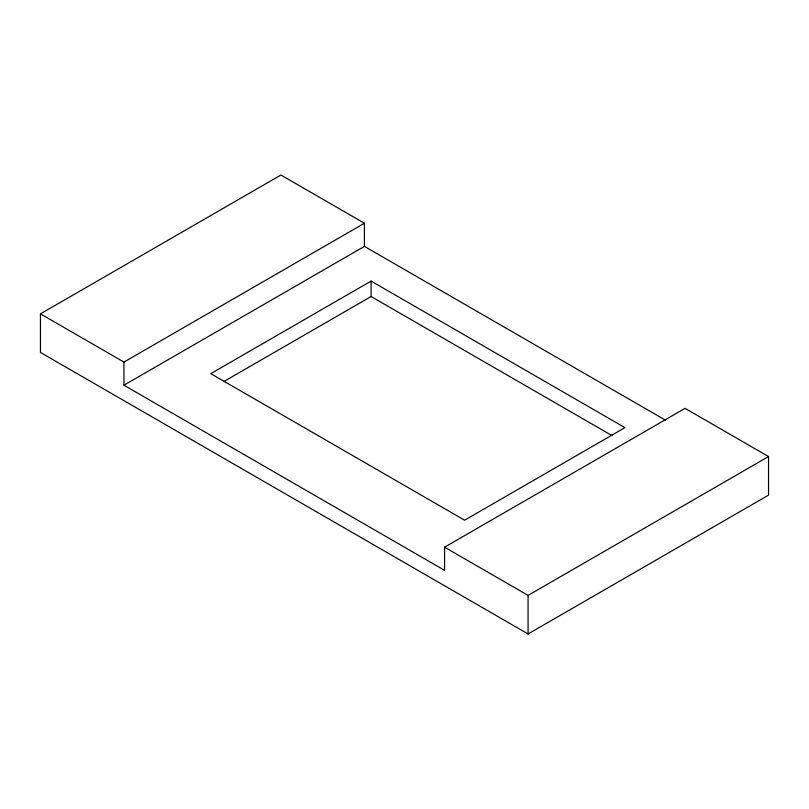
<?xml version="1.0" encoding="UTF-8"?>
<svg xmlns="http://www.w3.org/2000/svg" width="809" height="809" viewBox="0 0 809 809"><rect width="100%" height="100%" fill="white"/><g stroke="black" fill="none" stroke-linecap="round" stroke-linejoin="round"><path stroke-width="1.21" d="M364.424 223.244L123.949 362.078L123.949 385.215L444.576 570.335L444.576 547.187L685.051 408.353L768.55 456.559L768.55 495.128L528.075 633.963L40.45 352.441L40.45 313.872L280.925 175.037L364.424 223.244L364.424 246.381L665.352 420.124M123.949 385.215L364.424 246.381M371.098 281.087L210.785 373.647L464.619 520.197L624.932 427.637L371.098 281.087L371.098 296.519L611.806 435.485M223.871 381.514L371.098 296.519M444.576 547.187L528.075 595.404L768.55 456.559M40.45 313.872L123.949 362.078M528.075 595.404L528.075 633.963"/></g></svg>
